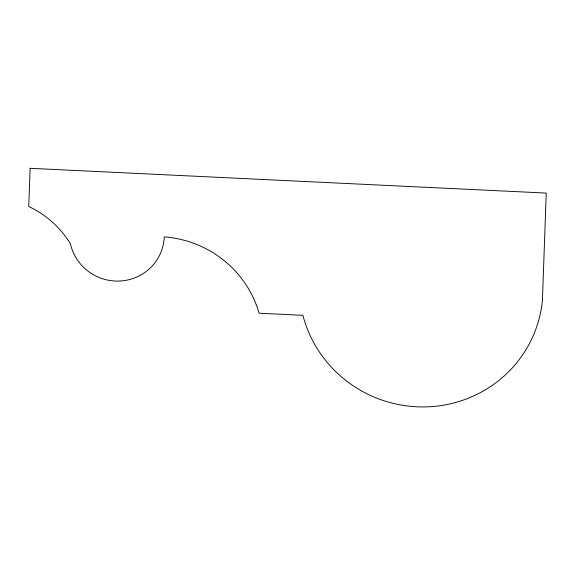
<?xml version="1.0" encoding="UTF-8"?>
<svg xmlns="http://www.w3.org/2000/svg" width="575" height="575" viewBox="0 0 575 575"><rect width="100%" height="100%" fill="white"/><g stroke="black" fill="none" stroke-linecap="round" stroke-linejoin="round"><path stroke-width="0.86" d="M30.116 168.303L28.75 206.497A96.593 94.336 18.1 0 1 70.423 243.793A47.574 46.467 18.1 0 0 120.994 280.952A47.574 46.467 18.1 0 0 164.234 236.914A105.29 102.832 18.1 0 1 259.066 313.21L302.888 315.316A122.216 119.37 18.1 0 0 430.431 406.698A122.216 119.37 18.1 0 0 542.419 300.423L546.25 193.078L30.116 168.303"/></g></svg>
